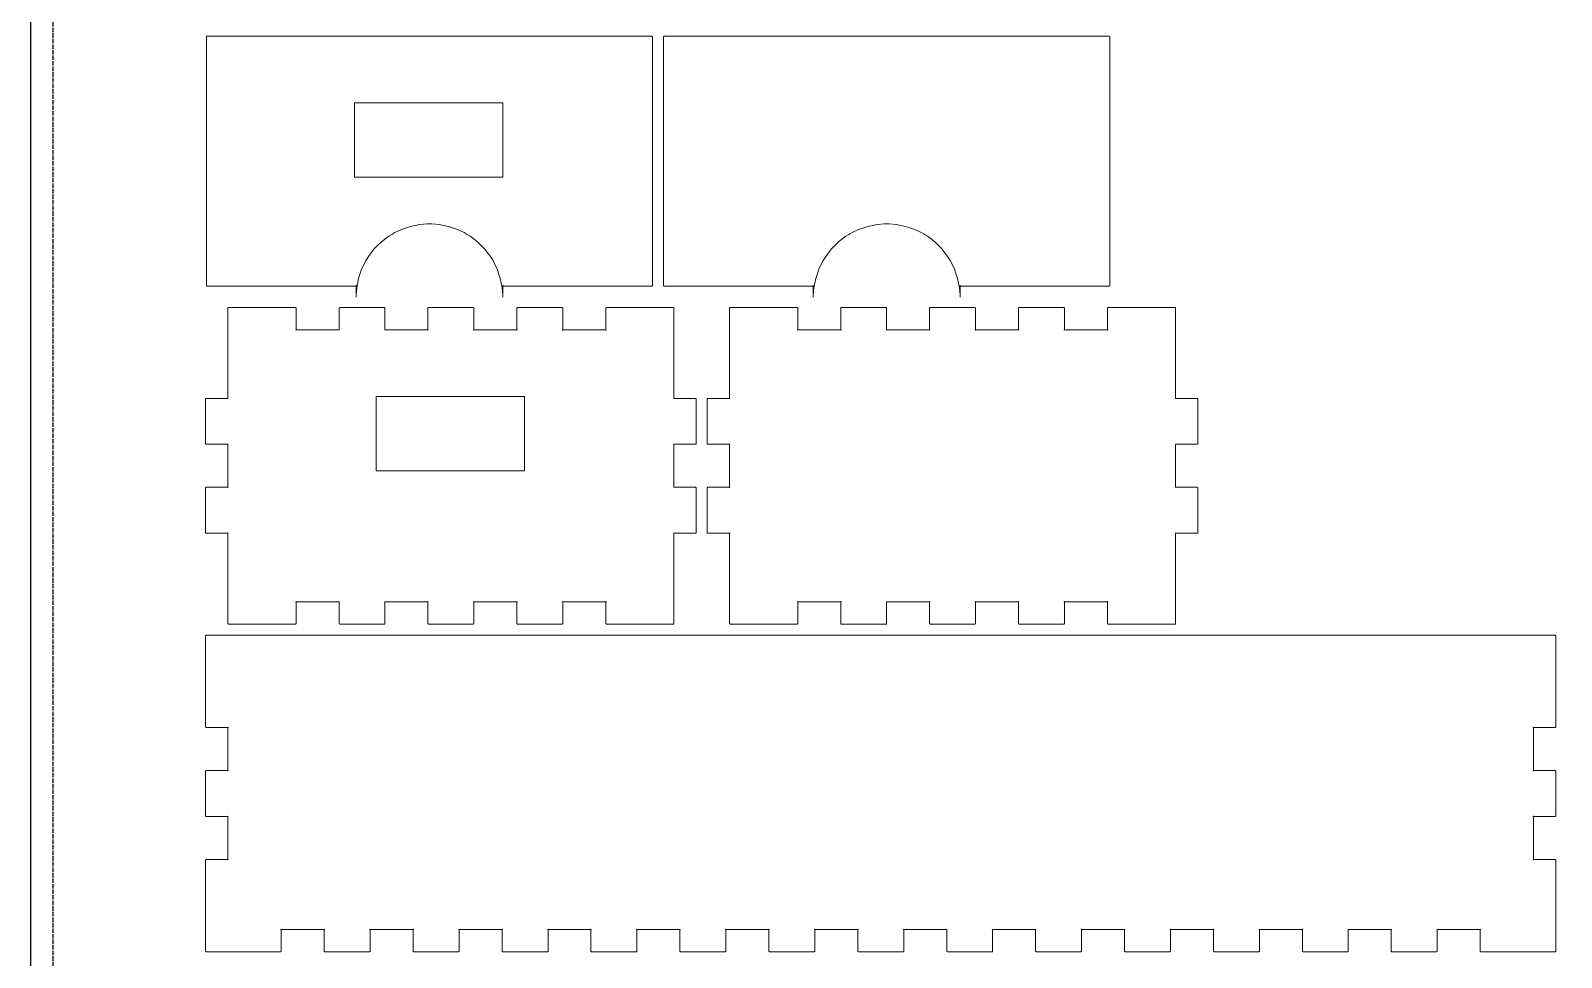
# Model space of a CAD drawing. Header units: millimetres. Extents: x 0 to 610, y 0 to 457.
# Drawn here: x 0 to 206.6, y 106.6 to 231.6 of the extents above; entities that cross this region are included whole.
import ezdxf

# ---------------------------------------------------------------- set-up
doc = ezdxf.new("R2010")
doc.units = ezdxf.units.MM
doc.header["$LTSCALE"] = 0.05
doc.linetypes.add('Dotted', pattern=[15, 12, -3])
doc.layers.get('0').update_dxf_attribs({"plot": 0})
doc.layers.add('CUT', color=1, linetype='Continuous', lineweight=0)

msp = doc.modelspace()

# ---------------------------------------------------------------- linework, layer by layer
msp.add_lwpolyline([(0, 0), (610, 0), (610, 457), (0, 457)], close=True)
at = {"linetype": 'Dotted'}
msp.add_lwpolyline([(3, 3), (607, 3), (607, 454), (3, 454)], close=True, dxfattribs=at)
at = {"layer": 'CUT'}
for p, q in [((23.75, 230.83), (23.72, 230.78)), ((23.72, 230.78), (23.72, 230.76)), ((23.72, 230.76), (23.72, 197.26)), ((23.8, 230.86), (23.75, 230.83)), ((23.82, 230.86), (23.8, 230.86)), ((83.82, 230.86), (23.82, 230.86)), ((83.84, 230.86), (83.82, 230.86)), ((83.89, 230.83), (83.84, 230.86)), ((83.92, 230.78), (83.89, 230.83)), ((83.92, 230.76), (83.92, 230.78)), ((83.92, 197.26), (83.92, 230.76)), ((85.45, 230.83), (85.42, 230.78)), ((85.42, 230.78), (85.42, 230.76)), ((85.42, 230.76), (85.42, 197.26)), ((85.5, 230.86), (85.45, 230.83)), ((85.52, 230.86), (85.5, 230.86)), ((145.52, 230.86), (85.52, 230.86)), ((145.54, 230.86), (145.52, 230.86)), ((145.59, 230.83), (145.54, 230.86)), ((145.62, 230.78), (145.59, 230.83)), ((145.62, 230.76), (145.62, 230.78)), ((145.62, 197.26), (145.62, 230.76)), ((43.72, 221.86), (63.72, 221.86)), ((43.72, 211.86), (43.72, 221.86)), ((63.72, 221.86), (63.72, 211.86)), ((63.72, 211.86), (43.72, 211.86)), ((49.15, 204.37), (50.04, 204.78)), ((50.04, 204.78), (51.26, 205.2)), ((51.26, 205.2), (52.53, 205.45)), ((52.53, 205.45), (53.5, 205.54)), ((53.5, 205.54), (53.82, 205.54)), ((53.82, 205.54), (54.14, 205.54)), ((54.14, 205.54), (55.12, 205.45)), ((55.12, 205.45), (56.38, 205.2)), ((56.38, 205.2), (57.61, 204.78)), ((57.61, 204.78), (58.49, 204.37)), ((110.85, 204.37), (111.74, 204.78)), ((111.74, 204.78), (112.96, 205.2)), ((112.96, 205.2), (114.23, 205.45)), ((114.23, 205.45), (115.2, 205.54)), ((115.2, 205.54), (115.52, 205.54)), ((115.52, 205.54), (115.84, 205.54)), ((115.84, 205.54), (116.82, 205.45)), ((116.82, 205.45), (118.08, 205.2)), ((118.08, 205.2), (119.31, 204.78)), ((119.31, 204.78), (120.19, 204.37)), ((46.38, 202.16), (46.82, 202.64)), ((46.82, 202.64), (47.29, 203.08)), ((47.29, 203.08), (47.79, 203.49)), ((47.79, 203.49), (48.32, 203.87)), ((48.32, 203.87), (48.73, 204.13)), ((48.73, 204.13), (48.87, 204.21)), ((48.87, 204.21), (49.15, 204.37)), ((58.49, 204.37), (58.77, 204.21)), ((58.77, 204.21), (58.91, 204.13)), ((58.91, 204.13), (59.32, 203.87)), ((59.32, 203.87), (59.85, 203.49)), ((59.85, 203.49), (60.35, 203.08)), ((60.35, 203.08), (60.82, 202.64)), ((60.82, 202.64), (61.26, 202.16)), ((108.08, 202.16), (108.52, 202.64)), ((108.52, 202.64), (108.99, 203.08)), ((108.99, 203.08), (109.49, 203.49)), ((109.49, 203.49), (110.02, 203.87)), ((110.02, 203.87), (110.43, 204.13)), ((110.43, 204.13), (110.57, 204.21)), ((110.57, 204.21), (110.85, 204.37)), ((120.19, 204.37), (120.47, 204.21)), ((120.47, 204.21), (120.61, 204.13)), ((120.61, 204.13), (121.02, 203.87)), ((121.02, 203.87), (121.55, 203.49)), ((121.55, 203.49), (122.05, 203.08)), ((122.05, 203.08), (122.52, 202.64)), ((122.52, 202.64), (122.96, 202.16)), ((45.09, 200.31), (45.25, 200.59)), ((45.25, 200.59), (45.33, 200.73)), ((45.33, 200.73), (45.59, 201.14)), ((45.59, 201.14), (45.97, 201.66)), ((45.97, 201.66), (46.38, 202.16)), ((61.26, 202.16), (61.67, 201.66)), ((61.67, 201.66), (62.05, 201.14)), ((62.05, 201.14), (62.31, 200.73)), ((62.31, 200.73), (62.4, 200.59)), ((62.4, 200.59), (62.56, 200.31)), ((106.79, 200.31), (106.95, 200.59)), ((106.95, 200.59), (107.03, 200.73)), ((107.03, 200.73), (107.29, 201.14)), ((107.29, 201.14), (107.67, 201.66)), ((107.67, 201.66), (108.08, 202.16)), ((122.96, 202.16), (123.38, 201.66)), ((123.38, 201.66), (123.75, 201.14)), ((123.75, 201.14), (124.01, 200.73)), ((124.01, 200.73), (124.1, 200.59)), ((124.1, 200.59), (124.26, 200.31)), ((44.26, 198.2), (44.67, 199.42)), ((44.67, 199.42), (45.09, 200.31)), ((62.56, 200.31), (62.97, 199.42)), ((62.97, 199.42), (63.38, 198.2)), ((105.96, 198.2), (106.37, 199.42)), ((106.37, 199.42), (106.79, 200.31)), ((124.26, 200.31), (124.67, 199.42)), ((124.67, 199.42), (125.08, 198.2)), ((23.72, 197.26), (23.72, 197.24)), ((23.72, 197.24), (23.75, 197.19)), ((23.75, 197.19), (23.8, 197.16)), ((23.8, 197.16), (23.82, 197.16)), ((23.82, 197.16), (43.82, 197.16)), ((23.82, 197.16), (23.82, 197.16)), ((43.82, 197.16), (43.84, 197.16)), ((43.84, 197.16), (43.89, 197.19)), ((43.89, 197.19), (43.92, 197.24)), ((43.92, 197.24), (43.92, 197.26)), ((43.92, 197.26), (43.92, 195.64)), ((43.92, 195.96), (44.01, 196.93)), ((44.01, 196.93), (44.26, 198.2)), ((63.38, 198.2), (63.64, 196.93)), ((63.64, 196.93), (63.72, 195.96)), ((63.72, 195.64), (63.72, 197.26)), ((63.72, 197.26), (63.72, 197.24)), ((63.72, 197.24), (63.75, 197.19)), ((63.75, 197.19), (63.8, 197.16)), ((63.8, 197.16), (63.82, 197.16)), ((63.82, 197.16), (83.82, 197.16)), ((83.82, 197.16), (83.84, 197.16)), ((83.84, 197.16), (83.89, 197.19)), ((83.89, 197.19), (83.92, 197.24)), ((83.92, 197.24), (83.92, 197.26)), ((85.42, 197.26), (85.42, 197.24)), ((85.42, 197.24), (85.45, 197.19)), ((85.45, 197.19), (85.5, 197.16)), ((85.5, 197.16), (85.52, 197.16)), ((85.52, 197.16), (105.52, 197.16)), ((85.52, 197.16), (85.52, 197.16)), ((105.52, 197.16), (105.54, 197.16)), ((105.54, 197.16), (105.59, 197.19)), ((105.59, 197.19), (105.62, 197.24)), ((105.62, 197.24), (105.62, 197.26)), ((105.62, 197.26), (105.62, 195.64)), ((105.62, 195.96), (105.71, 196.93)), ((105.71, 196.93), (105.96, 198.2)), ((125.08, 198.2), (125.34, 196.93)), ((125.34, 196.93), (125.42, 195.96)), ((125.42, 195.64), (125.42, 197.26)), ((125.42, 197.26), (125.42, 197.24)), ((125.42, 197.24), (125.45, 197.19)), ((125.45, 197.19), (125.5, 197.16)), ((125.5, 197.16), (125.52, 197.16)), ((125.52, 197.16), (145.52, 197.16)), ((145.52, 197.16), (145.54, 197.16)), ((145.54, 197.16), (145.59, 197.19)), ((145.59, 197.19), (145.62, 197.24)), ((145.62, 197.24), (145.62, 197.26)), ((26.65, 194.23), (26.62, 194.18)), ((26.71, 194.26), (26.65, 194.23)), ((26.72, 194.26), (26.71, 194.26)), ((35.72, 194.26), (26.72, 194.26)), ((35.74, 194.26), (35.72, 194.26)), ((35.79, 194.23), (35.74, 194.26)), ((35.82, 194.18), (35.79, 194.23)), ((41.65, 194.23), (41.62, 194.18)), ((41.71, 194.26), (41.65, 194.23)), ((41.72, 194.26), (41.71, 194.26)), ((47.72, 194.26), (41.72, 194.26)), ((43.92, 195.64), (43.92, 195.96)), ((47.74, 194.26), (47.72, 194.26)), ((47.79, 194.23), (47.74, 194.26)), ((47.82, 194.18), (47.79, 194.23)), ((53.65, 194.23), (53.62, 194.18)), ((53.71, 194.26), (53.65, 194.23)), ((53.72, 194.26), (53.71, 194.26)), ((59.72, 194.26), (53.72, 194.26)), ((59.74, 194.26), (59.72, 194.26)), ((59.79, 194.23), (59.74, 194.26)), ((59.82, 194.18), (59.79, 194.23)), ((63.72, 195.96), (63.72, 195.64)), ((65.65, 194.23), (65.62, 194.18)), ((65.71, 194.26), (65.65, 194.23)), ((65.72, 194.26), (65.71, 194.26)), ((71.72, 194.26), (65.72, 194.26)), ((71.74, 194.26), (71.72, 194.26)), ((71.79, 194.23), (71.74, 194.26)), ((71.82, 194.18), (71.79, 194.23)), ((77.65, 194.23), (77.62, 194.18)), ((77.71, 194.26), (77.65, 194.23)), ((77.72, 194.26), (77.71, 194.26)), ((86.72, 194.26), (77.72, 194.26)), ((86.74, 194.26), (86.72, 194.26)), ((86.79, 194.23), (86.74, 194.26)), ((86.82, 194.18), (86.79, 194.23)), ((94.35, 194.23), (94.32, 194.18)), ((94.4, 194.26), (94.35, 194.23)), ((94.42, 194.26), (94.4, 194.26)), ((103.42, 194.26), (94.42, 194.26)), ((103.44, 194.26), (103.42, 194.26)), ((103.49, 194.23), (103.44, 194.26)), ((103.52, 194.18), (103.49, 194.23)), ((105.62, 195.64), (105.62, 195.96)), ((109.35, 194.23), (109.32, 194.18)), ((109.4, 194.26), (109.35, 194.23)), ((109.42, 194.26), (109.4, 194.26)), ((115.42, 194.26), (109.42, 194.26)), ((115.44, 194.26), (115.42, 194.26)), ((115.49, 194.23), (115.44, 194.26)), ((115.52, 194.18), (115.49, 194.23)), ((121.35, 194.23), (121.32, 194.18)), ((121.4, 194.26), (121.35, 194.23)), ((121.42, 194.26), (121.4, 194.26)), ((127.42, 194.26), (121.42, 194.26)), ((125.42, 195.96), (125.42, 195.64)), ((127.44, 194.26), (127.42, 194.26)), ((127.49, 194.23), (127.44, 194.26)), ((127.52, 194.18), (127.49, 194.23)), ((133.35, 194.23), (133.32, 194.18)), ((133.41, 194.26), (133.35, 194.23)), ((133.42, 194.26), (133.41, 194.26)), ((139.42, 194.26), (133.42, 194.26)), ((139.44, 194.26), (139.42, 194.26)), ((139.49, 194.23), (139.44, 194.26)), ((139.52, 194.18), (139.49, 194.23)), ((145.35, 194.23), (145.32, 194.18)), ((145.41, 194.26), (145.35, 194.23)), ((145.42, 194.26), (145.41, 194.26)), ((154.42, 194.26), (145.42, 194.26)), ((154.44, 194.26), (154.42, 194.26)), ((154.49, 194.23), (154.44, 194.26)), ((154.52, 194.18), (154.49, 194.23)), ((26.62, 194.18), (26.62, 194.16)), ((26.62, 194.16), (26.62, 191.16)), ((35.82, 194.16), (35.82, 194.18)), ((35.82, 191.26), (35.82, 194.16)), ((41.62, 194.18), (41.62, 194.16)), ((41.62, 194.16), (41.62, 191.26)), ((47.82, 194.16), (47.82, 194.18)), ((47.82, 191.26), (47.82, 194.16)), ((53.62, 194.18), (53.62, 194.16)), ((53.62, 194.16), (53.62, 191.26)), ((59.82, 194.16), (59.82, 194.18)), ((59.82, 191.26), (59.82, 194.16)), ((65.62, 194.18), (65.62, 194.16)), ((65.62, 194.16), (65.62, 191.26)), ((71.82, 194.16), (71.82, 194.18)), ((71.82, 191.26), (71.82, 194.16)), ((77.62, 194.18), (77.62, 194.16)), ((77.62, 194.16), (77.62, 191.26)), ((86.82, 194.16), (86.82, 194.18)), ((86.82, 191.16), (86.82, 194.16)), ((94.32, 194.18), (94.32, 194.16)), ((94.32, 194.16), (94.32, 191.16)), ((103.52, 194.16), (103.52, 194.18)), ((103.52, 191.26), (103.52, 194.16)), ((109.32, 194.18), (109.32, 194.16)), ((109.32, 194.16), (109.32, 191.26)), ((115.52, 194.16), (115.52, 194.18)), ((115.52, 191.26), (115.52, 194.16)), ((121.32, 194.18), (121.32, 194.16)), ((121.32, 194.16), (121.32, 191.26)), ((127.52, 194.16), (127.52, 194.18)), ((127.52, 191.26), (127.52, 194.16)), ((133.32, 194.18), (133.32, 194.16)), ((133.32, 194.16), (133.32, 191.26)), ((139.52, 194.16), (139.52, 194.18)), ((139.52, 191.26), (139.52, 194.16)), ((145.32, 194.18), (145.32, 194.16)), ((145.32, 194.16), (145.32, 191.26)), ((154.52, 194.16), (154.52, 194.18)), ((154.52, 191.16), (154.52, 194.16)), ((26.62, 191.16), (26.62, 182.01)), ((35.81, 191.26), (35.78, 191.25)), ((35.78, 191.25), (35.79, 191.22)), ((35.79, 191.22), (35.81, 191.22)), ((35.82, 191.26), (35.81, 191.26)), ((35.81, 191.22), (35.82, 191.25)), ((41.62, 191.26), (35.82, 191.26)), ((35.82, 191.25), (35.82, 191.26)), ((41.62, 191.26), (41.62, 191.25)), ((41.63, 191.26), (41.62, 191.26)), ((41.62, 191.25), (41.64, 191.22)), ((41.66, 191.25), (41.63, 191.26)), ((41.64, 191.22), (41.66, 191.22)), ((41.66, 191.22), (41.66, 191.25)), ((47.81, 191.26), (47.78, 191.25)), ((47.78, 191.25), (47.79, 191.22)), ((47.79, 191.22), (47.81, 191.22)), ((47.82, 191.26), (47.81, 191.26)), ((47.81, 191.22), (47.82, 191.25)), ((53.62, 191.26), (47.82, 191.26)), ((47.82, 191.25), (47.82, 191.26)), ((53.62, 191.26), (53.62, 191.25)), ((53.63, 191.26), (53.62, 191.26)), ((53.62, 191.25), (53.64, 191.22)), ((53.66, 191.25), (53.63, 191.26)), ((53.64, 191.22), (53.66, 191.22)), ((53.66, 191.22), (53.66, 191.25)), ((59.81, 191.26), (59.78, 191.25)), ((59.78, 191.25), (59.79, 191.22)), ((59.79, 191.22), (59.81, 191.22)), ((59.82, 191.26), (59.81, 191.26)), ((59.81, 191.22), (59.82, 191.25)), ((65.62, 191.26), (59.82, 191.26)), ((59.82, 191.25), (59.82, 191.26)), ((65.62, 191.26), (65.62, 191.25)), ((65.63, 191.26), (65.62, 191.26)), ((65.62, 191.25), (65.64, 191.22)), ((65.66, 191.25), (65.63, 191.26)), ((65.64, 191.22), (65.66, 191.22)), ((65.66, 191.22), (65.66, 191.25)), ((71.81, 191.26), (71.78, 191.25)), ((71.78, 191.25), (71.79, 191.22)), ((71.79, 191.22), (71.81, 191.22)), ((71.82, 191.26), (71.81, 191.26)), ((71.81, 191.22), (71.82, 191.25)), ((77.62, 191.26), (71.82, 191.26)), ((71.82, 191.25), (71.82, 191.26)), ((77.62, 191.26), (77.62, 191.25)), ((77.63, 191.26), (77.62, 191.26)), ((77.62, 191.25), (77.64, 191.22)), ((77.66, 191.25), (77.63, 191.26)), ((77.64, 191.22), (77.66, 191.22)), ((77.66, 191.22), (77.66, 191.25)), ((86.82, 182.01), (86.82, 191.16)), ((94.32, 191.16), (94.32, 182.01)), ((103.51, 191.26), (103.48, 191.25)), ((103.48, 191.25), (103.49, 191.22)), ((103.49, 191.22), (103.51, 191.22)), ((103.52, 191.26), (103.51, 191.26)), ((103.51, 191.22), (103.52, 191.25)), ((109.32, 191.26), (103.52, 191.26)), ((103.52, 191.25), (103.52, 191.26)), ((109.32, 191.26), (109.32, 191.25)), ((109.33, 191.26), (109.32, 191.26)), ((109.32, 191.25), (109.34, 191.22)), ((109.36, 191.25), (109.33, 191.26)), ((109.34, 191.22), (109.36, 191.22)), ((109.36, 191.22), (109.36, 191.25)), ((115.51, 191.26), (115.48, 191.25)), ((115.48, 191.25), (115.48, 191.22)), ((115.48, 191.22), (115.51, 191.22)), ((115.52, 191.26), (115.51, 191.26)), ((115.51, 191.22), (115.52, 191.25)), ((121.32, 191.26), (115.52, 191.26)), ((115.52, 191.25), (115.52, 191.26)), ((121.32, 191.26), (121.32, 191.25)), ((121.33, 191.26), (121.32, 191.26)), ((121.32, 191.25), (121.34, 191.22)), ((121.36, 191.25), (121.33, 191.26)), ((121.34, 191.22), (121.36, 191.22)), ((121.36, 191.22), (121.36, 191.25)), ((127.51, 191.26), (127.48, 191.25)), ((127.48, 191.25), (127.48, 191.22)), ((127.48, 191.22), (127.51, 191.22)), ((127.52, 191.26), (127.51, 191.26)), ((127.51, 191.22), (127.52, 191.25)), ((133.32, 191.26), (127.52, 191.26)), ((127.52, 191.25), (127.52, 191.26)), ((133.32, 191.26), (133.32, 191.25)), ((133.33, 191.26), (133.32, 191.26)), ((133.32, 191.25), (133.34, 191.22)), ((133.36, 191.25), (133.33, 191.26)), ((133.34, 191.22), (133.36, 191.22)), ((133.36, 191.22), (133.36, 191.25)), ((139.51, 191.26), (139.48, 191.25)), ((139.48, 191.25), (139.49, 191.22)), ((139.49, 191.22), (139.51, 191.22)), ((139.52, 191.26), (139.51, 191.26)), ((139.51, 191.22), (139.52, 191.25)), ((145.32, 191.26), (139.52, 191.26)), ((139.52, 191.25), (139.52, 191.26)), ((145.32, 191.26), (145.32, 191.25)), ((145.33, 191.26), (145.32, 191.26)), ((145.32, 191.25), (145.34, 191.22)), ((145.36, 191.25), (145.33, 191.26)), ((145.34, 191.22), (145.36, 191.22)), ((145.36, 191.22), (145.36, 191.25)), ((154.52, 182.01), (154.52, 191.16)), ((23.65, 181.98), (23.62, 181.93)), ((23.62, 181.93), (23.62, 181.91)), ((23.62, 181.91), (23.62, 175.91)), ((23.7, 182.01), (23.65, 181.98)), ((23.72, 182.01), (23.7, 182.01)), ((26.62, 182.01), (23.72, 182.01)), ((26.62, 182.01), (26.62, 182)), ((26.63, 182.01), (26.62, 182.01)), ((26.62, 182), (26.64, 181.97)), ((26.66, 182), (26.63, 182.01)), ((26.64, 181.97), (26.66, 181.97)), ((26.66, 181.97), (26.66, 182)), ((46.63, 182.25), (66.63, 182.25)), ((46.63, 172.25), (46.63, 182.25)), ((66.63, 182.25), (66.63, 172.25)), ((86.81, 182.01), (86.78, 182)), ((86.78, 182), (86.79, 181.97)), ((86.79, 181.97), (86.81, 181.97)), ((86.82, 182.01), (86.81, 182.01)), ((86.81, 181.97), (86.82, 182)), ((89.72, 182.01), (86.82, 182.01)), ((86.82, 182), (86.82, 182.01)), ((89.74, 182.01), (89.72, 182.01)), ((89.79, 181.98), (89.74, 182.01)), ((89.82, 181.93), (89.79, 181.98)), ((89.82, 181.91), (89.82, 181.93)), ((89.82, 175.91), (89.82, 181.91)), ((91.35, 181.98), (91.32, 181.93)), ((91.32, 181.93), (91.32, 181.91)), ((91.32, 181.91), (91.32, 175.91)), ((91.4, 182.01), (91.35, 181.98)), ((91.42, 182.01), (91.4, 182.01)), ((94.32, 182.01), (91.42, 182.01)), ((94.32, 182.01), (94.32, 182)), ((94.33, 182.01), (94.32, 182.01)), ((94.32, 182), (94.34, 181.97)), ((94.36, 182), (94.33, 182.01)), ((94.34, 181.97), (94.36, 181.97)), ((94.36, 181.97), (94.36, 182)), ((154.51, 182.01), (154.48, 182)), ((154.48, 182), (154.49, 181.97)), ((154.49, 181.97), (154.51, 181.97)), ((154.52, 182.01), (154.51, 182.01)), ((154.51, 181.97), (154.52, 182)), ((157.42, 182.01), (154.52, 182.01)), ((154.52, 182), (154.52, 182.01)), ((157.44, 182.01), (157.42, 182.01)), ((157.49, 181.98), (157.44, 182.01)), ((157.52, 181.93), (157.49, 181.98)), ((157.52, 181.91), (157.52, 181.93)), ((157.52, 175.91), (157.52, 181.91)), ((23.62, 175.91), (23.62, 175.89)), ((23.62, 175.89), (23.65, 175.84)), ((23.65, 175.84), (23.7, 175.81)), ((23.7, 175.81), (23.72, 175.81)), ((23.72, 175.81), (26.62, 175.81)), ((26.64, 175.85), (26.62, 175.82)), ((26.62, 175.82), (26.62, 175.81)), ((26.62, 175.81), (26.63, 175.81)), ((26.62, 175.81), (26.62, 170.01)), ((26.63, 175.81), (26.66, 175.83)), ((26.66, 175.85), (26.64, 175.85)), ((26.66, 175.83), (26.66, 175.85)), ((86.79, 175.85), (86.78, 175.83)), ((86.78, 175.83), (86.81, 175.81)), ((86.81, 175.85), (86.79, 175.85)), ((86.82, 175.82), (86.81, 175.85)), ((86.81, 175.81), (86.82, 175.81)), ((86.82, 175.81), (86.82, 175.82)), ((86.82, 170.01), (86.82, 175.81)), ((86.82, 175.81), (89.72, 175.81)), ((89.72, 175.81), (89.74, 175.81)), ((89.74, 175.81), (89.79, 175.84)), ((89.79, 175.84), (89.82, 175.89)), ((89.82, 175.89), (89.82, 175.91)), ((91.32, 175.91), (91.32, 175.89)), ((91.32, 175.89), (91.35, 175.84)), ((91.35, 175.84), (91.4, 175.81)), ((91.4, 175.81), (91.42, 175.81)), ((91.42, 175.81), (94.32, 175.81)), ((94.34, 175.85), (94.32, 175.82)), ((94.32, 175.82), (94.32, 175.81)), ((94.32, 175.81), (94.33, 175.81)), ((94.32, 175.81), (94.32, 170.01)), ((94.33, 175.81), (94.36, 175.83)), ((94.36, 175.85), (94.34, 175.85)), ((94.36, 175.83), (94.36, 175.85)), ((154.49, 175.85), (154.48, 175.83)), ((154.48, 175.83), (154.51, 175.81)), ((154.51, 175.85), (154.49, 175.85)), ((154.52, 175.82), (154.51, 175.85)), ((154.51, 175.81), (154.52, 175.81)), ((154.52, 175.81), (154.52, 175.82)), ((154.52, 170.01), (154.52, 175.81)), ((154.52, 175.81), (157.42, 175.81)), ((157.42, 175.81), (157.44, 175.81)), ((157.44, 175.81), (157.49, 175.84)), ((157.49, 175.84), (157.52, 175.89)), ((157.52, 175.89), (157.52, 175.91)), ((66.63, 172.25), (46.63, 172.25)), ((23.65, 169.98), (23.62, 169.93)), ((23.62, 169.93), (23.62, 169.91)), ((23.62, 169.91), (23.62, 163.91)), ((23.7, 170.01), (23.65, 169.98)), ((23.72, 170.01), (23.7, 170.01)), ((26.62, 170.01), (23.72, 170.01)), ((26.62, 170.01), (26.62, 170)), ((26.63, 170.01), (26.62, 170.01)), ((26.62, 170), (26.64, 169.97)), ((26.66, 170), (26.63, 170.01)), ((26.64, 169.97), (26.66, 169.97)), ((26.66, 169.97), (26.66, 170)), ((86.81, 170.01), (86.78, 170)), ((86.78, 170), (86.79, 169.97)), ((86.79, 169.97), (86.81, 169.97)), ((86.82, 170.01), (86.81, 170.01)), ((86.81, 169.97), (86.82, 170)), ((89.72, 170.01), (86.82, 170.01)), ((86.82, 170), (86.82, 170.01)), ((89.74, 170.01), (89.72, 170.01)), ((89.79, 169.98), (89.74, 170.01)), ((89.82, 169.93), (89.79, 169.98)), ((89.82, 169.91), (89.82, 169.93)), ((89.82, 163.91), (89.82, 169.91)), ((91.35, 169.98), (91.32, 169.93)), ((91.32, 169.93), (91.32, 169.91)), ((91.32, 169.91), (91.32, 163.91)), ((91.4, 170.01), (91.35, 169.98)), ((91.42, 170.01), (91.4, 170.01)), ((94.32, 170.01), (91.42, 170.01)), ((94.32, 170.01), (94.32, 170)), ((94.33, 170.01), (94.32, 170.01)), ((94.32, 170), (94.34, 169.97)), ((94.36, 170), (94.33, 170.01)), ((94.34, 169.97), (94.36, 169.97)), ((94.36, 169.97), (94.36, 170)), ((154.51, 170.01), (154.48, 170)), ((154.48, 170), (154.49, 169.97)), ((154.49, 169.97), (154.51, 169.97)), ((154.52, 170.01), (154.51, 170.01)), ((154.51, 169.97), (154.52, 170)), ((157.42, 170.01), (154.52, 170.01)), ((154.52, 170), (154.52, 170.01)), ((157.44, 170.01), (157.42, 170.01)), ((157.49, 169.98), (157.44, 170.01)), ((157.52, 169.93), (157.49, 169.98)), ((157.52, 169.91), (157.52, 169.93)), ((157.52, 163.91), (157.52, 169.91)), ((23.62, 163.91), (23.62, 163.89)), ((23.62, 163.89), (23.65, 163.84)), ((23.65, 163.84), (23.7, 163.81)), ((23.7, 163.81), (23.72, 163.81)), ((23.72, 163.81), (26.62, 163.81)), ((26.64, 163.85), (26.62, 163.82)), ((26.62, 163.82), (26.62, 163.81)), ((26.62, 163.81), (26.63, 163.81)), ((26.62, 163.81), (26.62, 154.66)), ((26.63, 163.81), (26.66, 163.83)), ((26.66, 163.85), (26.64, 163.85)), ((26.66, 163.83), (26.66, 163.85)), ((86.79, 163.85), (86.78, 163.83)), ((86.78, 163.83), (86.81, 163.81)), ((86.81, 163.85), (86.79, 163.85)), ((86.82, 163.82), (86.81, 163.85)), ((86.81, 163.81), (86.82, 163.81)), ((86.82, 163.81), (86.82, 163.82)), ((86.82, 154.66), (86.82, 163.81)), ((86.82, 163.81), (89.72, 163.81)), ((89.72, 163.81), (89.74, 163.81)), ((89.74, 163.81), (89.79, 163.84)), ((89.79, 163.84), (89.82, 163.89)), ((89.82, 163.89), (89.82, 163.91)), ((91.32, 163.91), (91.32, 163.89)), ((91.32, 163.89), (91.35, 163.84)), ((91.35, 163.84), (91.4, 163.81)), ((91.4, 163.81), (91.42, 163.81)), ((91.42, 163.81), (94.32, 163.81)), ((94.34, 163.85), (94.32, 163.82)), ((94.32, 163.82), (94.32, 163.81)), ((94.32, 163.81), (94.33, 163.81)), ((94.32, 163.81), (94.32, 154.66)), ((94.33, 163.81), (94.36, 163.83)), ((94.36, 163.85), (94.34, 163.85)), ((94.36, 163.83), (94.36, 163.85)), ((154.49, 163.85), (154.48, 163.83)), ((154.48, 163.83), (154.51, 163.81)), ((154.51, 163.85), (154.49, 163.85)), ((154.52, 163.82), (154.51, 163.85)), ((154.51, 163.81), (154.52, 163.81)), ((154.52, 163.81), (154.52, 163.82)), ((154.52, 154.66), (154.52, 163.81)), ((154.52, 163.81), (157.42, 163.81)), ((157.42, 163.81), (157.44, 163.81)), ((157.44, 163.81), (157.49, 163.84)), ((157.49, 163.84), (157.52, 163.89)), ((157.52, 163.89), (157.52, 163.91)), ((26.62, 154.66), (26.62, 151.66)), ((35.79, 154.6), (35.78, 154.57)), ((35.78, 154.57), (35.81, 154.56)), ((35.81, 154.6), (35.79, 154.6)), ((35.82, 154.57), (35.81, 154.6)), ((35.81, 154.56), (35.82, 154.56)), ((35.82, 154.56), (35.82, 154.57)), ((35.82, 151.66), (35.82, 154.56)), ((35.82, 154.56), (41.62, 154.56)), ((41.64, 154.6), (41.62, 154.57)), ((41.62, 154.57), (41.62, 154.56)), ((41.62, 154.56), (41.63, 154.56)), ((41.62, 154.56), (41.62, 151.66)), ((41.63, 154.56), (41.66, 154.57)), ((41.66, 154.6), (41.64, 154.6)), ((41.66, 154.57), (41.66, 154.6)), ((47.79, 154.6), (47.78, 154.57)), ((47.78, 154.57), (47.81, 154.56)), ((47.81, 154.6), (47.79, 154.6)), ((47.82, 154.57), (47.81, 154.6)), ((47.81, 154.56), (47.82, 154.56)), ((47.82, 154.56), (47.82, 154.57)), ((47.82, 151.66), (47.82, 154.56)), ((47.82, 154.56), (53.62, 154.56)), ((53.64, 154.6), (53.62, 154.57)), ((53.62, 154.57), (53.62, 154.56)), ((53.62, 154.56), (53.63, 154.56)), ((53.62, 154.56), (53.62, 151.66)), ((53.63, 154.56), (53.66, 154.57)), ((53.66, 154.6), (53.64, 154.6)), ((53.66, 154.57), (53.66, 154.6)), ((59.79, 154.6), (59.78, 154.57)), ((59.78, 154.57), (59.81, 154.56)), ((59.81, 154.6), (59.79, 154.6)), ((59.82, 154.57), (59.81, 154.6)), ((59.81, 154.56), (59.82, 154.56)), ((59.82, 154.56), (59.82, 154.57)), ((59.82, 151.66), (59.82, 154.56)), ((59.82, 154.56), (65.62, 154.56)), ((65.64, 154.6), (65.62, 154.57)), ((65.62, 154.57), (65.62, 154.56)), ((65.62, 154.56), (65.63, 154.56)), ((65.62, 154.56), (65.62, 151.66)), ((65.63, 154.56), (65.66, 154.57)), ((65.66, 154.6), (65.64, 154.6)), ((65.66, 154.57), (65.66, 154.6)), ((71.79, 154.6), (71.78, 154.57)), ((71.78, 154.57), (71.81, 154.56)), ((71.81, 154.6), (71.79, 154.6)), ((71.82, 154.57), (71.81, 154.6)), ((71.81, 154.56), (71.82, 154.56)), ((71.82, 154.56), (71.82, 154.57)), ((71.82, 151.66), (71.82, 154.56)), ((71.82, 154.56), (77.62, 154.56)), ((77.64, 154.6), (77.62, 154.57)), ((77.62, 154.57), (77.62, 154.56)), ((77.62, 154.56), (77.63, 154.56)), ((77.62, 154.56), (77.62, 151.66)), ((77.63, 154.56), (77.66, 154.57)), ((77.66, 154.6), (77.64, 154.6)), ((77.66, 154.57), (77.66, 154.6)), ((86.82, 151.66), (86.82, 154.66)), ((94.32, 154.66), (94.32, 151.66)), ((103.49, 154.6), (103.48, 154.57)), ((103.48, 154.57), (103.51, 154.56)), ((103.51, 154.6), (103.49, 154.6)), ((103.52, 154.57), (103.51, 154.6)), ((103.51, 154.56), (103.52, 154.56)), ((103.52, 154.56), (103.52, 154.57)), ((103.52, 151.66), (103.52, 154.56)), ((103.52, 154.56), (109.32, 154.56)), ((109.34, 154.6), (109.32, 154.57)), ((109.32, 154.57), (109.32, 154.56)), ((109.32, 154.56), (109.33, 154.56)), ((109.32, 154.56), (109.32, 151.66)), ((109.33, 154.56), (109.36, 154.57)), ((109.36, 154.6), (109.34, 154.6)), ((109.36, 154.57), (109.36, 154.6)), ((115.51, 154.6), (115.48, 154.6)), ((115.48, 154.6), (115.48, 154.57)), ((115.48, 154.57), (115.51, 154.56)), ((115.52, 154.57), (115.51, 154.6)), ((115.51, 154.56), (115.52, 154.56)), ((115.52, 154.56), (115.52, 154.57)), ((115.52, 151.66), (115.52, 154.56)), ((115.52, 154.56), (121.32, 154.56)), ((121.34, 154.6), (121.32, 154.57)), ((121.32, 154.57), (121.32, 154.56)), ((121.32, 154.56), (121.33, 154.56)), ((121.32, 154.56), (121.32, 151.66)), ((121.33, 154.56), (121.36, 154.57)), ((121.36, 154.6), (121.34, 154.6)), ((121.36, 154.57), (121.36, 154.6)), ((127.51, 154.6), (127.48, 154.6)), ((127.48, 154.6), (127.48, 154.57)), ((127.48, 154.57), (127.51, 154.56)), ((127.52, 154.57), (127.51, 154.6)), ((127.51, 154.56), (127.52, 154.56)), ((127.52, 154.56), (127.52, 154.57)), ((127.52, 151.66), (127.52, 154.56)), ((127.52, 154.56), (133.32, 154.56)), ((133.34, 154.6), (133.32, 154.57)), ((133.32, 154.57), (133.32, 154.56)), ((133.32, 154.56), (133.33, 154.56)), ((133.32, 154.56), (133.32, 151.66)), ((133.33, 154.56), (133.36, 154.57)), ((133.36, 154.6), (133.34, 154.6)), ((133.36, 154.57), (133.36, 154.6)), ((139.49, 154.6), (139.48, 154.57)), ((139.48, 154.57), (139.51, 154.56)), ((139.51, 154.6), (139.49, 154.6)), ((139.52, 154.57), (139.51, 154.6)), ((139.51, 154.56), (139.52, 154.56)), ((139.52, 154.56), (139.52, 154.57)), ((139.52, 151.66), (139.52, 154.56)), ((139.52, 154.56), (145.32, 154.56)), ((145.34, 154.6), (145.32, 154.57)), ((145.32, 154.57), (145.32, 154.56)), ((145.32, 154.56), (145.33, 154.56)), ((145.32, 154.56), (145.32, 151.66)), ((145.33, 154.56), (145.36, 154.57)), ((145.36, 154.6), (145.34, 154.6)), ((145.36, 154.57), (145.36, 154.6)), ((154.52, 151.66), (154.52, 154.66)), ((26.62, 151.66), (26.62, 151.64)), ((26.62, 151.64), (26.65, 151.59)), ((26.65, 151.59), (26.71, 151.56)), ((26.71, 151.56), (26.72, 151.56)), ((26.72, 151.56), (35.72, 151.56)), ((26.72, 151.56), (26.72, 151.56)), ((35.72, 151.56), (35.74, 151.56)), ((35.74, 151.56), (35.79, 151.59)), ((35.79, 151.59), (35.82, 151.64)), ((35.82, 151.64), (35.82, 151.66)), ((41.62, 151.66), (41.62, 151.64)), ((41.62, 151.64), (41.65, 151.59)), ((41.65, 151.59), (41.71, 151.56)), ((41.71, 151.56), (41.72, 151.56)), ((41.72, 151.56), (47.72, 151.56)), ((47.72, 151.56), (47.74, 151.56)), ((47.74, 151.56), (47.79, 151.59)), ((47.79, 151.59), (47.82, 151.64)), ((47.82, 151.64), (47.82, 151.66)), ((53.62, 151.66), (53.62, 151.64)), ((53.62, 151.64), (53.65, 151.59)), ((53.65, 151.59), (53.71, 151.56)), ((53.71, 151.56), (53.72, 151.56)), ((53.72, 151.56), (59.72, 151.56)), ((59.72, 151.56), (59.74, 151.56)), ((59.74, 151.56), (59.79, 151.59)), ((59.79, 151.59), (59.82, 151.64)), ((59.82, 151.64), (59.82, 151.66)), ((65.62, 151.66), (65.62, 151.64)), ((65.62, 151.64), (65.65, 151.59)), ((65.65, 151.59), (65.71, 151.56)), ((65.71, 151.56), (65.72, 151.56)), ((65.72, 151.56), (71.72, 151.56)), ((71.72, 151.56), (71.74, 151.56)), ((71.74, 151.56), (71.79, 151.59)), ((71.79, 151.59), (71.82, 151.64)), ((71.82, 151.64), (71.82, 151.66)), ((77.62, 151.66), (77.62, 151.64)), ((77.62, 151.64), (77.65, 151.59)), ((77.65, 151.59), (77.71, 151.56)), ((77.71, 151.56), (77.72, 151.56)), ((77.72, 151.56), (86.72, 151.56)), ((86.72, 151.56), (86.74, 151.56)), ((86.74, 151.56), (86.79, 151.59)), ((86.79, 151.59), (86.82, 151.64)), ((86.82, 151.64), (86.82, 151.66)), ((94.32, 151.66), (94.32, 151.64)), ((94.32, 151.64), (94.35, 151.59)), ((94.35, 151.59), (94.4, 151.56)), ((94.4, 151.56), (94.42, 151.56)), ((94.42, 151.56), (103.42, 151.56)), ((94.42, 151.56), (94.42, 151.56)), ((103.42, 151.56), (103.44, 151.56)), ((103.44, 151.56), (103.49, 151.59)), ((103.49, 151.59), (103.52, 151.64)), ((103.52, 151.64), (103.52, 151.66)), ((109.32, 151.66), (109.32, 151.64)), ((109.32, 151.64), (109.35, 151.59)), ((109.35, 151.59), (109.4, 151.56)), ((109.4, 151.56), (109.42, 151.56)), ((109.42, 151.56), (115.42, 151.56)), ((115.42, 151.56), (115.44, 151.56)), ((115.44, 151.56), (115.49, 151.59)), ((115.49, 151.59), (115.52, 151.64)), ((115.52, 151.64), (115.52, 151.66)), ((121.32, 151.66), (121.32, 151.64)), ((121.32, 151.64), (121.35, 151.59)), ((121.35, 151.59), (121.4, 151.56)), ((121.4, 151.56), (121.42, 151.56)), ((121.42, 151.56), (127.42, 151.56)), ((127.42, 151.56), (127.44, 151.56)), ((127.44, 151.56), (127.49, 151.59)), ((127.49, 151.59), (127.52, 151.64)), ((127.52, 151.64), (127.52, 151.66)), ((133.32, 151.66), (133.32, 151.64)), ((133.32, 151.64), (133.35, 151.59)), ((133.35, 151.59), (133.41, 151.56)), ((133.41, 151.56), (133.42, 151.56)), ((133.42, 151.56), (139.42, 151.56)), ((139.42, 151.56), (139.44, 151.56)), ((139.44, 151.56), (139.49, 151.59)), ((139.49, 151.59), (139.52, 151.64)), ((139.52, 151.64), (139.52, 151.66)), ((145.32, 151.66), (145.32, 151.64)), ((145.32, 151.64), (145.35, 151.59)), ((145.35, 151.59), (145.41, 151.56)), ((145.41, 151.56), (145.42, 151.56)), ((145.42, 151.56), (154.42, 151.56)), ((154.42, 151.56), (154.44, 151.56)), ((154.44, 151.56), (154.49, 151.59)), ((154.49, 151.59), (154.52, 151.64)), ((154.52, 151.64), (154.52, 151.66)), ((23.65, 150.03), (23.62, 149.98)), ((23.62, 149.98), (23.62, 149.96)), ((23.62, 149.96), (23.62, 146.96)), ((23.7, 150.06), (23.65, 150.03)), ((23.72, 150.06), (23.7, 150.06)), ((26.72, 150.06), (23.72, 150.06)), ((202.72, 150.06), (26.72, 150.06)), ((205.72, 150.06), (202.72, 150.06)), ((205.74, 150.06), (205.72, 150.06)), ((205.79, 150.03), (205.74, 150.06)), ((205.82, 149.98), (205.79, 150.03)), ((205.82, 149.96), (205.82, 149.98)), ((205.82, 146.96), (205.82, 149.96)), ((23.62, 146.96), (23.62, 137.71)), ((205.82, 137.71), (205.82, 146.96)), ((23.62, 137.71), (23.62, 137.69)), ((23.62, 137.69), (23.65, 137.64)), ((23.65, 137.64), (23.7, 137.61)), ((23.7, 137.61), (23.72, 137.61)), ((23.72, 137.61), (26.62, 137.61)), ((26.64, 137.65), (26.62, 137.62)), ((26.62, 137.62), (26.62, 137.61)), ((26.62, 137.61), (26.63, 137.61)), ((26.62, 137.61), (26.62, 131.81)), ((26.63, 137.61), (26.66, 137.62)), ((26.66, 137.65), (26.64, 137.65)), ((26.66, 137.62), (26.66, 137.65)), ((202.81, 137.65), (202.78, 137.65)), ((202.78, 137.65), (202.78, 137.62)), ((202.78, 137.62), (202.81, 137.61)), ((202.82, 137.62), (202.81, 137.65)), ((202.81, 137.61), (202.82, 137.61)), ((202.82, 137.61), (202.82, 137.62)), ((202.82, 131.81), (202.82, 137.61)), ((202.82, 137.61), (205.72, 137.61)), ((205.72, 137.61), (205.74, 137.61)), ((205.74, 137.61), (205.79, 137.64)), ((205.79, 137.64), (205.82, 137.69)), ((205.82, 137.69), (205.82, 137.71)), ((23.65, 131.78), (23.62, 131.73)), ((23.62, 131.73), (23.62, 131.71)), ((23.62, 131.71), (23.62, 125.71)), ((23.7, 131.81), (23.65, 131.78)), ((23.72, 131.81), (23.7, 131.81)), ((26.62, 131.81), (23.72, 131.81)), ((26.62, 131.81), (26.62, 131.8)), ((26.63, 131.81), (26.62, 131.81)), ((26.62, 131.8), (26.64, 131.77)), ((26.66, 131.8), (26.63, 131.81)), ((26.64, 131.77), (26.66, 131.77)), ((26.66, 131.77), (26.66, 131.8)), ((202.81, 131.81), (202.78, 131.8)), ((202.78, 131.8), (202.78, 131.77)), ((202.78, 131.77), (202.81, 131.77)), ((202.82, 131.81), (202.81, 131.81)), ((202.81, 131.77), (202.82, 131.8)), ((205.72, 131.81), (202.82, 131.81)), ((202.82, 131.8), (202.82, 131.81)), ((205.74, 131.81), (205.72, 131.81)), ((205.79, 131.78), (205.74, 131.81)), ((205.82, 131.73), (205.79, 131.78)), ((205.82, 131.71), (205.82, 131.73)), ((205.82, 125.71), (205.82, 131.71)), ((23.62, 125.71), (23.62, 125.69)), ((23.62, 125.69), (23.65, 125.64)), ((23.65, 125.64), (23.7, 125.61)), ((23.7, 125.61), (23.72, 125.61)), ((23.72, 125.61), (26.62, 125.61)), ((26.64, 125.65), (26.62, 125.62)), ((26.62, 125.62), (26.62, 125.61)), ((26.62, 125.61), (26.63, 125.61)), ((26.62, 125.61), (26.62, 119.81)), ((26.63, 125.61), (26.66, 125.62)), ((26.66, 125.65), (26.64, 125.65)), ((26.66, 125.62), (26.66, 125.65)), ((202.81, 125.65), (202.78, 125.65)), ((202.78, 125.65), (202.78, 125.62)), ((202.78, 125.62), (202.81, 125.61)), ((202.82, 125.62), (202.81, 125.65)), ((202.81, 125.61), (202.82, 125.61)), ((202.82, 125.61), (202.82, 125.62)), ((202.82, 119.81), (202.82, 125.61)), ((202.82, 125.61), (205.72, 125.61)), ((205.72, 125.61), (205.74, 125.61)), ((205.74, 125.61), (205.79, 125.64)), ((205.79, 125.64), (205.82, 125.69)), ((205.82, 125.69), (205.82, 125.71)), ((23.65, 119.78), (23.62, 119.73)), ((23.62, 119.73), (23.62, 119.71)), ((23.62, 119.71), (23.62, 110.46)), ((23.7, 119.81), (23.65, 119.78)), ((23.72, 119.81), (23.7, 119.81)), ((26.62, 119.81), (23.72, 119.81)), ((26.62, 119.81), (26.62, 119.8)), ((26.63, 119.81), (26.62, 119.81)), ((26.62, 119.8), (26.64, 119.77)), ((26.66, 119.8), (26.63, 119.81)), ((26.64, 119.77), (26.66, 119.77)), ((26.66, 119.77), (26.66, 119.8)), ((202.81, 119.81), (202.78, 119.8)), ((202.78, 119.8), (202.78, 119.77)), ((202.78, 119.77), (202.81, 119.77)), ((202.82, 119.81), (202.81, 119.81)), ((202.81, 119.77), (202.82, 119.8)), ((205.72, 119.81), (202.82, 119.81)), ((202.82, 119.8), (202.82, 119.81)), ((205.74, 119.81), (205.72, 119.81)), ((205.79, 119.78), (205.74, 119.81)), ((205.82, 119.73), (205.79, 119.78)), ((205.82, 119.71), (205.82, 119.73)), ((205.82, 110.46), (205.82, 119.71)), ((23.62, 110.46), (23.62, 107.46)), ((33.81, 110.4), (33.78, 110.4)), ((33.78, 110.4), (33.78, 110.37)), ((33.78, 110.37), (33.81, 110.36)), ((33.82, 110.37), (33.81, 110.4)), ((33.81, 110.36), (33.82, 110.36)), ((33.82, 110.36), (33.82, 110.37)), ((33.82, 107.46), (33.82, 110.36)), ((33.82, 110.36), (39.62, 110.36)), ((39.64, 110.4), (39.62, 110.37)), ((39.62, 110.37), (39.62, 110.36)), ((39.62, 110.36), (39.63, 110.36)), ((39.62, 110.36), (39.62, 107.46)), ((39.63, 110.36), (39.66, 110.37)), ((39.66, 110.4), (39.64, 110.4)), ((39.66, 110.37), (39.66, 110.4)), ((45.81, 110.4), (45.78, 110.4)), ((45.78, 110.4), (45.78, 110.37)), ((45.78, 110.37), (45.81, 110.36)), ((45.82, 110.37), (45.81, 110.4)), ((45.81, 110.36), (45.82, 110.36)), ((45.82, 110.36), (45.82, 110.37)), ((45.82, 107.46), (45.82, 110.36)), ((45.82, 110.36), (51.62, 110.36)), ((51.64, 110.4), (51.62, 110.37)), ((51.62, 110.37), (51.62, 110.36)), ((51.62, 110.36), (51.63, 110.36)), ((51.62, 110.36), (51.62, 107.46)), ((51.63, 110.36), (51.66, 110.37)), ((51.66, 110.4), (51.64, 110.4)), ((51.66, 110.37), (51.66, 110.4)), ((57.81, 110.4), (57.78, 110.4)), ((57.78, 110.4), (57.78, 110.37)), ((57.78, 110.37), (57.81, 110.36)), ((57.82, 110.37), (57.81, 110.4)), ((57.81, 110.36), (57.82, 110.36)), ((57.82, 110.36), (57.82, 110.37)), ((57.82, 107.46), (57.82, 110.36)), ((57.82, 110.36), (63.62, 110.36)), ((63.64, 110.4), (63.62, 110.37)), ((63.62, 110.37), (63.62, 110.36)), ((63.62, 110.36), (63.63, 110.36)), ((63.62, 110.36), (63.62, 107.46)), ((63.63, 110.36), (63.66, 110.37)), ((63.66, 110.4), (63.64, 110.4)), ((63.66, 110.37), (63.66, 110.4)), ((69.81, 110.4), (69.78, 110.4)), ((69.78, 110.4), (69.78, 110.37)), ((69.78, 110.37), (69.81, 110.36)), ((69.82, 110.37), (69.81, 110.4)), ((69.81, 110.36), (69.82, 110.36)), ((69.82, 110.36), (69.82, 110.37)), ((69.82, 107.46), (69.82, 110.36)), ((69.82, 110.36), (75.62, 110.36)), ((75.64, 110.4), (75.62, 110.37)), ((75.62, 110.37), (75.62, 110.36)), ((75.62, 110.36), (75.63, 110.36)), ((75.62, 110.36), (75.62, 107.46)), ((75.63, 110.36), (75.66, 110.37)), ((75.66, 110.4), (75.64, 110.4)), ((75.66, 110.37), (75.66, 110.4)), ((81.81, 110.4), (81.78, 110.4)), ((81.78, 110.4), (81.78, 110.37)), ((81.78, 110.37), (81.81, 110.36)), ((81.82, 110.37), (81.81, 110.4)), ((81.81, 110.36), (81.82, 110.36)), ((81.82, 110.36), (81.82, 110.37)), ((81.82, 107.46), (81.82, 110.36)), ((81.82, 110.36), (87.62, 110.36)), ((87.64, 110.4), (87.62, 110.37)), ((87.62, 110.37), (87.62, 110.36)), ((87.62, 110.36), (87.63, 110.36)), ((87.62, 110.36), (87.62, 107.46)), ((87.63, 110.36), (87.66, 110.37)), ((87.66, 110.4), (87.64, 110.4)), ((87.66, 110.37), (87.66, 110.4)), ((93.79, 110.4), (93.78, 110.37)), ((93.78, 110.37), (93.81, 110.36)), ((93.81, 110.4), (93.79, 110.4)), ((93.82, 110.37), (93.81, 110.4)), ((93.81, 110.36), (93.82, 110.36)), ((93.82, 110.36), (93.82, 110.37)), ((93.82, 107.46), (93.82, 110.36)), ((93.82, 110.36), (99.62, 110.36)), ((99.64, 110.4), (99.62, 110.37)), ((99.62, 110.37), (99.62, 110.36)), ((99.62, 110.36), (99.63, 110.36)), ((99.62, 110.36), (99.62, 107.46)), ((99.63, 110.36), (99.66, 110.37)), ((99.66, 110.4), (99.64, 110.4)), ((99.66, 110.37), (99.66, 110.4)), ((105.81, 110.4), (105.78, 110.4)), ((105.78, 110.4), (105.78, 110.37)), ((105.78, 110.37), (105.81, 110.36)), ((105.82, 110.37), (105.81, 110.4)), ((105.81, 110.36), (105.82, 110.36)), ((105.82, 110.36), (105.82, 110.37)), ((105.82, 107.46), (105.82, 110.36)), ((105.82, 110.36), (111.62, 110.36)), ((111.64, 110.4), (111.62, 110.37)), ((111.62, 110.37), (111.62, 110.36)), ((111.62, 110.36), (111.63, 110.36)), ((111.62, 110.36), (111.62, 107.46)), ((111.63, 110.36), (111.66, 110.37)), ((111.66, 110.4), (111.64, 110.4)), ((111.66, 110.37), (111.66, 110.4)), ((117.81, 110.4), (117.78, 110.4)), ((117.78, 110.4), (117.78, 110.37)), ((117.78, 110.37), (117.81, 110.36)), ((117.82, 110.37), (117.81, 110.4)), ((117.81, 110.36), (117.82, 110.36)), ((117.82, 110.36), (117.82, 110.37)), ((117.82, 107.46), (117.82, 110.36)), ((117.82, 110.36), (123.62, 110.36)), ((123.64, 110.4), (123.62, 110.37)), ((123.62, 110.37), (123.62, 110.36)), ((123.62, 110.36), (123.63, 110.36)), ((123.62, 110.36), (123.62, 107.46)), ((123.63, 110.36), (123.66, 110.37)), ((123.66, 110.4), (123.64, 110.4)), ((123.66, 110.37), (123.66, 110.4)), ((129.79, 110.4), (129.78, 110.37)), ((129.78, 110.37), (129.81, 110.36)), ((129.81, 110.4), (129.79, 110.4)), ((129.82, 110.37), (129.81, 110.4)), ((129.81, 110.36), (129.82, 110.36)), ((129.82, 110.36), (129.82, 110.37)), ((129.82, 107.46), (129.82, 110.36)), ((129.82, 110.36), (135.62, 110.36)), ((135.64, 110.4), (135.62, 110.37)), ((135.62, 110.37), (135.62, 110.36)), ((135.62, 110.36), (135.63, 110.36)), ((135.62, 110.36), (135.62, 107.46)), ((135.63, 110.36), (135.66, 110.37)), ((135.66, 110.4), (135.64, 110.4)), ((135.66, 110.37), (135.66, 110.4)), ((141.79, 110.4), (141.78, 110.37)), ((141.78, 110.37), (141.81, 110.36)), ((141.81, 110.4), (141.79, 110.4)), ((141.82, 110.37), (141.81, 110.4)), ((141.81, 110.36), (141.82, 110.36)), ((141.82, 110.36), (141.82, 110.37)), ((141.82, 107.46), (141.82, 110.36)), ((141.82, 110.36), (147.62, 110.36)), ((147.64, 110.4), (147.62, 110.37)), ((147.62, 110.37), (147.62, 110.36)), ((147.62, 110.36), (147.63, 110.36)), ((147.62, 110.36), (147.62, 107.46)), ((147.63, 110.36), (147.66, 110.37)), ((147.66, 110.4), (147.64, 110.4)), ((147.66, 110.37), (147.66, 110.4)), ((153.79, 110.4), (153.78, 110.37)), ((153.78, 110.37), (153.81, 110.36)), ((153.81, 110.4), (153.79, 110.4)), ((153.82, 110.37), (153.81, 110.4)), ((153.81, 110.36), (153.82, 110.36)), ((153.82, 110.36), (153.82, 110.37)), ((153.82, 107.46), (153.82, 110.36)), ((153.82, 110.36), (159.62, 110.36)), ((159.64, 110.4), (159.62, 110.37)), ((159.62, 110.37), (159.62, 110.36)), ((159.62, 110.36), (159.63, 110.36)), ((159.62, 110.36), (159.62, 107.46)), ((159.63, 110.36), (159.66, 110.37)), ((159.66, 110.4), (159.64, 110.4)), ((159.66, 110.37), (159.66, 110.4)), ((165.81, 110.4), (165.78, 110.4)), ((165.78, 110.4), (165.78, 110.37)), ((165.78, 110.37), (165.81, 110.36)), ((165.82, 110.37), (165.81, 110.4)), ((165.81, 110.36), (165.82, 110.36)), ((165.82, 110.36), (165.82, 110.37)), ((165.82, 107.46), (165.82, 110.36)), ((165.82, 110.36), (171.62, 110.36)), ((171.64, 110.4), (171.62, 110.37)), ((171.62, 110.37), (171.62, 110.36)), ((171.62, 110.36), (171.63, 110.36)), ((171.62, 110.36), (171.62, 107.46)), ((171.63, 110.36), (171.66, 110.37)), ((171.66, 110.4), (171.64, 110.4)), ((171.66, 110.37), (171.66, 110.4)), ((177.79, 110.4), (177.78, 110.37)), ((177.78, 110.37), (177.81, 110.36)), ((177.81, 110.4), (177.79, 110.4)), ((177.82, 110.37), (177.81, 110.4)), ((177.81, 110.36), (177.82, 110.36)), ((177.82, 110.36), (177.82, 110.37)), ((177.82, 107.46), (177.82, 110.36)), ((177.82, 110.36), (183.62, 110.36)), ((183.64, 110.4), (183.62, 110.37)), ((183.62, 110.37), (183.62, 110.36)), ((183.62, 110.36), (183.63, 110.36)), ((183.62, 110.36), (183.62, 107.46)), ((183.63, 110.36), (183.66, 110.37)), ((183.66, 110.4), (183.64, 110.4)), ((183.66, 110.37), (183.66, 110.4)), ((189.79, 110.4), (189.78, 110.37)), ((189.78, 110.37), (189.81, 110.36)), ((189.81, 110.4), (189.79, 110.4)), ((189.82, 110.37), (189.81, 110.4)), ((189.81, 110.36), (189.82, 110.36)), ((189.82, 110.36), (189.82, 110.37)), ((189.82, 107.46), (189.82, 110.36)), ((189.82, 110.36), (195.62, 110.36)), ((195.64, 110.4), (195.62, 110.37)), ((195.62, 110.37), (195.62, 110.36)), ((195.62, 110.36), (195.63, 110.36)), ((195.62, 110.36), (195.62, 107.46)), ((195.63, 110.36), (195.66, 110.37)), ((195.66, 110.4), (195.64, 110.4)), ((195.66, 110.37), (195.66, 110.4)), ((205.82, 107.46), (205.82, 110.46)), ((23.62, 107.46), (23.62, 107.44)), ((23.62, 107.44), (23.65, 107.39)), ((33.79, 107.39), (33.82, 107.44)), ((33.82, 107.44), (33.82, 107.46)), ((39.62, 107.46), (39.62, 107.44)), ((39.62, 107.44), (39.65, 107.39)), ((45.79, 107.39), (45.82, 107.44)), ((45.82, 107.44), (45.82, 107.46)), ((51.62, 107.46), (51.62, 107.44)), ((51.62, 107.44), (51.65, 107.39)), ((57.79, 107.39), (57.82, 107.44)), ((57.82, 107.44), (57.82, 107.46)), ((63.62, 107.46), (63.62, 107.44)), ((63.62, 107.44), (63.65, 107.39)), ((69.79, 107.39), (69.82, 107.44)), ((69.82, 107.44), (69.82, 107.46)), ((75.62, 107.46), (75.62, 107.44)), ((75.62, 107.44), (75.65, 107.39)), ((81.79, 107.39), (81.82, 107.44)), ((81.82, 107.44), (81.82, 107.46)), ((87.62, 107.46), (87.62, 107.44)), ((87.62, 107.44), (87.65, 107.39)), ((93.79, 107.39), (93.82, 107.44)), ((93.82, 107.44), (93.82, 107.46)), ((99.62, 107.46), (99.62, 107.44)), ((99.62, 107.44), (99.65, 107.39)), ((105.79, 107.39), (105.82, 107.44)), ((105.82, 107.44), (105.82, 107.46)), ((111.62, 107.46), (111.62, 107.44)), ((111.62, 107.44), (111.65, 107.39)), ((117.79, 107.39), (117.82, 107.44)), ((117.82, 107.44), (117.82, 107.46)), ((123.62, 107.46), (123.62, 107.44)), ((123.62, 107.44), (123.65, 107.39)), ((129.79, 107.39), (129.82, 107.44)), ((129.82, 107.44), (129.82, 107.46)), ((135.62, 107.46), (135.62, 107.44)), ((135.62, 107.44), (135.65, 107.39)), ((141.79, 107.39), (141.82, 107.44)), ((141.82, 107.44), (141.82, 107.46)), ((147.62, 107.46), (147.62, 107.44)), ((147.62, 107.44), (147.65, 107.39)), ((153.79, 107.39), (153.82, 107.44)), ((153.82, 107.44), (153.82, 107.46)), ((159.62, 107.46), (159.62, 107.44)), ((159.62, 107.44), (159.65, 107.39)), ((165.79, 107.39), (165.82, 107.44)), ((165.82, 107.44), (165.82, 107.46)), ((171.62, 107.46), (171.62, 107.44)), ((171.62, 107.44), (171.65, 107.39)), ((177.79, 107.39), (177.82, 107.44)), ((177.82, 107.44), (177.82, 107.46)), ((183.62, 107.46), (183.62, 107.44)), ((183.62, 107.44), (183.65, 107.39)), ((189.79, 107.39), (189.82, 107.44)), ((189.82, 107.44), (189.82, 107.46)), ((195.62, 107.46), (195.62, 107.44)), ((195.62, 107.44), (195.65, 107.39)), ((205.79, 107.39), (205.82, 107.44)), ((205.82, 107.44), (205.82, 107.46)), ((23.65, 107.39), (23.7, 107.36)), ((23.7, 107.36), (23.72, 107.36)), ((23.72, 107.36), (26.72, 107.36)), ((26.72, 107.36), (33.72, 107.36)), ((26.72, 107.36), (26.72, 107.36)), ((33.72, 107.36), (33.74, 107.36)), ((33.74, 107.36), (33.79, 107.39)), ((39.65, 107.39), (39.7, 107.36)), ((39.7, 107.36), (39.72, 107.36)), ((39.72, 107.36), (45.72, 107.36)), ((45.72, 107.36), (45.74, 107.36)), ((45.74, 107.36), (45.79, 107.39)), ((51.65, 107.39), (51.7, 107.36)), ((51.7, 107.36), (51.72, 107.36)), ((51.72, 107.36), (57.72, 107.36)), ((57.72, 107.36), (57.74, 107.36)), ((57.74, 107.36), (57.79, 107.39)), ((63.65, 107.39), (63.7, 107.36)), ((63.7, 107.36), (63.72, 107.36)), ((63.72, 107.36), (69.72, 107.36)), ((69.72, 107.36), (69.74, 107.36)), ((69.74, 107.36), (69.79, 107.39)), ((75.65, 107.39), (75.7, 107.36)), ((75.7, 107.36), (75.72, 107.36)), ((75.72, 107.36), (81.72, 107.36)), ((81.72, 107.36), (81.74, 107.36)), ((81.74, 107.36), (81.79, 107.39)), ((87.65, 107.39), (87.71, 107.36)), ((87.71, 107.36), (87.72, 107.36)), ((87.72, 107.36), (93.72, 107.36)), ((93.72, 107.36), (93.74, 107.36)), ((93.74, 107.36), (93.79, 107.39)), ((99.65, 107.39), (99.7, 107.36)), ((99.7, 107.36), (99.72, 107.36)), ((99.72, 107.36), (105.72, 107.36)), ((105.72, 107.36), (105.74, 107.36)), ((105.74, 107.36), (105.79, 107.39)), ((111.65, 107.39), (111.7, 107.36)), ((111.7, 107.36), (111.72, 107.36)), ((111.72, 107.36), (117.72, 107.36)), ((117.72, 107.36), (117.74, 107.36)), ((117.74, 107.36), (117.79, 107.39)), ((123.65, 107.39), (123.71, 107.36)), ((123.71, 107.36), (123.72, 107.36)), ((123.72, 107.36), (129.72, 107.36)), ((129.72, 107.36), (129.74, 107.36)), ((129.74, 107.36), (129.79, 107.39)), ((135.65, 107.39), (135.71, 107.36)), ((135.71, 107.36), (135.72, 107.36)), ((135.72, 107.36), (141.72, 107.36)), ((141.72, 107.36), (141.74, 107.36)), ((141.74, 107.36), (141.79, 107.39)), ((147.65, 107.39), (147.7, 107.36)), ((147.7, 107.36), (147.72, 107.36)), ((147.72, 107.36), (153.72, 107.36)), ((153.72, 107.36), (153.74, 107.36)), ((153.74, 107.36), (153.79, 107.39)), ((159.65, 107.39), (159.71, 107.36)), ((159.71, 107.36), (159.72, 107.36)), ((159.72, 107.36), (165.72, 107.36)), ((165.72, 107.36), (165.74, 107.36)), ((165.74, 107.36), (165.79, 107.39)), ((171.65, 107.39), (171.71, 107.36)), ((171.71, 107.36), (171.72, 107.36)), ((171.72, 107.36), (177.72, 107.36)), ((177.72, 107.36), (177.74, 107.36)), ((177.74, 107.36), (177.79, 107.39)), ((183.65, 107.39), (183.7, 107.36)), ((183.7, 107.36), (183.72, 107.36)), ((183.72, 107.36), (189.72, 107.36)), ((189.72, 107.36), (189.74, 107.36)), ((189.74, 107.36), (189.79, 107.39)), ((195.65, 107.39), (195.71, 107.36)), ((195.71, 107.36), (195.72, 107.36)), ((195.72, 107.36), (202.72, 107.36)), ((202.72, 107.36), (205.72, 107.36)), ((205.72, 107.36), (205.74, 107.36)), ((205.74, 107.36), (205.79, 107.39))]:
    msp.add_line(p, q, dxfattribs=at)

doc.saveas('drawing.dxf')
